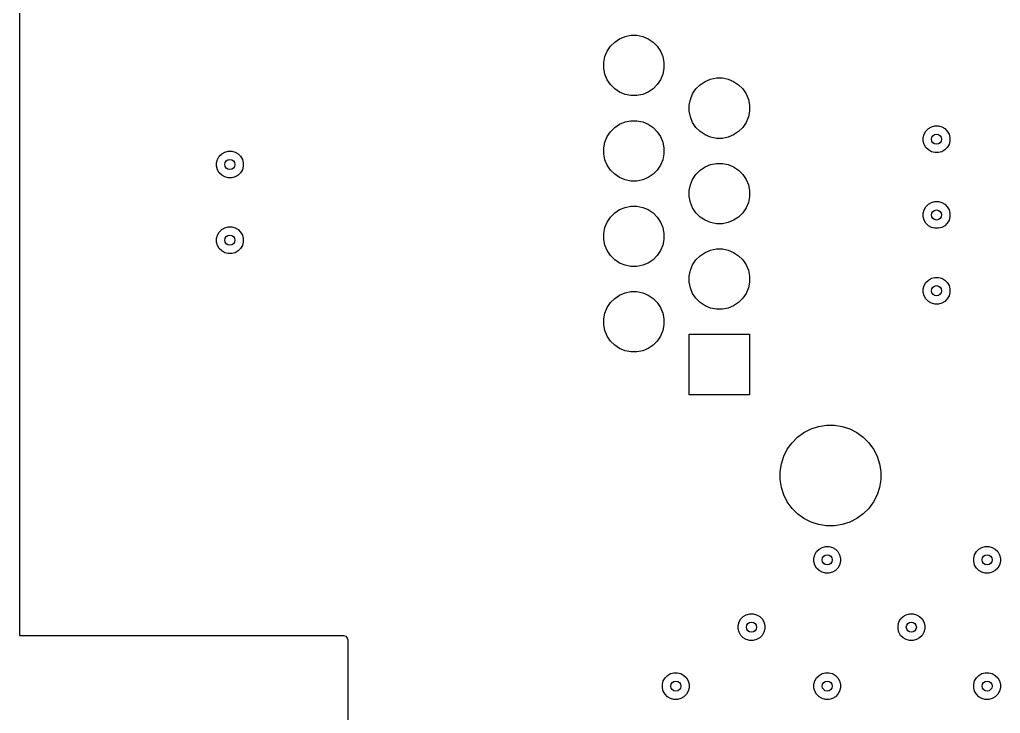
# Model space of a CAD drawing. Extents: x 0.98 to 8.09, y -3.46 to -0.83.
# Drawn here: x 6.939 to 8.086, y -2.571 to -1.76 of the extents above; entities that cross this region are included whole.
import ezdxf

# ---------------------------------------------------------------- set-up
doc = ezdxf.new("R2010")
doc.units = 0
doc.header["$MEASUREMENT"] = 0
doc.layers.add('BLACK', color=7, linetype='CONTINUOUS')

msp = doc.modelspace()

# ---------------------------------------------------------------- linework, layer by layer
at = {"layer": 'BLACK', "linetype": 'CONTINUOUS'}
for p, q in [((6.939, -1.5256), (6.939, -2.4803)), ((7.6474, -1.7793), (7.6542, -1.7779)), ((7.6542, -1.7779), (7.6612, -1.7779)), ((7.6612, -1.7779), (7.668, -1.7793)), ((7.6303, -1.7907), (7.6352, -1.7858)), ((7.6352, -1.7858), (7.641, -1.7819)), ((7.641, -1.7819), (7.6474, -1.7793)), ((7.668, -1.7793), (7.6744, -1.7819)), ((7.6744, -1.7819), (7.6802, -1.7858)), ((7.6802, -1.7858), (7.6851, -1.7907)), ((7.6238, -1.8029), (7.6264, -1.7965)), ((7.6264, -1.7965), (7.6303, -1.7907)), ((7.6851, -1.7907), (7.6889, -1.7965)), ((7.6889, -1.7965), (7.6916, -1.8029)), ((7.6224, -1.8097), (7.6238, -1.8029)), ((7.6224, -1.8167), (7.6224, -1.8097)), ((7.6916, -1.8029), (7.6929, -1.8097)), ((7.6929, -1.8097), (7.6929, -1.8167)), ((7.6238, -1.8235), (7.6224, -1.8167)), ((7.6264, -1.8299), (7.6238, -1.8235)), ((7.6916, -1.8235), (7.6889, -1.8299)), ((7.6929, -1.8167), (7.6916, -1.8235)), ((7.6303, -1.8357), (7.6264, -1.8299)), ((7.6352, -1.8406), (7.6303, -1.8357)), ((7.6851, -1.8357), (7.6802, -1.8406)), ((7.6889, -1.8299), (7.6851, -1.8357)), ((7.7303, -1.8407), (7.7352, -1.8358)), ((7.7352, -1.8358), (7.741, -1.8319)), ((7.741, -1.8319), (7.7474, -1.8293)), ((7.7474, -1.8293), (7.7542, -1.8279)), ((7.7542, -1.8279), (7.7612, -1.8279)), ((7.7612, -1.8279), (7.768, -1.8293)), ((7.768, -1.8293), (7.7744, -1.8319)), ((7.7744, -1.8319), (7.7802, -1.8358)), ((7.7802, -1.8358), (7.7851, -1.8407)), ((7.641, -1.8444), (7.6352, -1.8406)), ((7.6474, -1.8471), (7.641, -1.8444)), ((7.6542, -1.8485), (7.6474, -1.8471)), ((7.668, -1.8471), (7.6612, -1.8485)), ((7.6744, -1.8444), (7.668, -1.8471)), ((7.6802, -1.8406), (7.6744, -1.8444)), ((7.7238, -1.8529), (7.7264, -1.8465)), ((7.7264, -1.8465), (7.7303, -1.8407)), ((7.7851, -1.8407), (7.7889, -1.8465)), ((7.7889, -1.8465), (7.7916, -1.8529)), ((7.6612, -1.8485), (7.6542, -1.8485)), ((7.7224, -1.8597), (7.7238, -1.8529)), ((7.7916, -1.8529), (7.7929, -1.8597)), ((7.7224, -1.8667), (7.7224, -1.8597)), ((7.7238, -1.8735), (7.7224, -1.8667)), ((7.7929, -1.8667), (7.7916, -1.8735)), ((7.7929, -1.8597), (7.7929, -1.8667)), ((7.641, -1.8819), (7.6474, -1.8793)), ((7.6474, -1.8793), (7.6542, -1.8779)), ((7.6542, -1.8779), (7.6612, -1.8779)), ((7.6612, -1.8779), (7.668, -1.8793)), ((7.668, -1.8793), (7.6744, -1.8819)), ((7.7264, -1.8799), (7.7238, -1.8735)), ((7.7303, -1.8857), (7.7264, -1.8799)), ((7.7889, -1.8799), (7.7851, -1.8857)), ((7.7916, -1.8735), (7.7889, -1.8799)), ((7.6264, -1.8965), (7.6303, -1.8907)), ((7.6303, -1.8907), (7.6352, -1.8858)), ((7.6352, -1.8858), (7.641, -1.8819)), ((7.6744, -1.8819), (7.6802, -1.8858)), ((7.6802, -1.8858), (7.6851, -1.8907)), ((7.6851, -1.8907), (7.6889, -1.8965)), ((7.7352, -1.8906), (7.7303, -1.8857)), ((7.741, -1.8944), (7.7352, -1.8906)), ((7.7802, -1.8906), (7.7744, -1.8944)), ((7.7851, -1.8857), (7.7802, -1.8906)), ((7.9973, -1.8936), (7.9993, -1.89)), ((7.9993, -1.89), (8.0022, -1.8871)), ((8.0022, -1.8871), (8.0058, -1.8851)), ((8.0058, -1.8851), (8.0098, -1.884)), ((8.0098, -1.884), (8.0139, -1.884)), ((8.0139, -1.884), (8.0178, -1.8851)), ((8.0178, -1.8851), (8.0214, -1.8871)), ((8.0214, -1.8871), (8.0243, -1.89)), ((8.0243, -1.89), (8.0264, -1.8936)), ((7.6224, -1.9097), (7.6238, -1.9029)), ((7.6238, -1.9029), (7.6264, -1.8965)), ((7.6889, -1.8965), (7.6916, -1.9029)), ((7.6916, -1.9029), (7.6929, -1.9097)), ((7.7474, -1.8971), (7.741, -1.8944)), ((7.7542, -1.8985), (7.7474, -1.8971)), ((7.7612, -1.8985), (7.7542, -1.8985)), ((7.768, -1.8971), (7.7612, -1.8985)), ((7.7744, -1.8944), (7.768, -1.8971)), ((7.9962, -1.8976), (7.9973, -1.8936)), ((7.9962, -1.9017), (7.9962, -1.8976)), ((7.9973, -1.9056), (7.9962, -1.9017)), ((8.0264, -1.8936), (8.0274, -1.8976)), ((8.0274, -1.9017), (8.0264, -1.9056)), ((8.0274, -1.8976), (8.0274, -1.9017)), ((7.1755, -1.9166), (7.179, -1.9146)), ((7.179, -1.9146), (7.183, -1.9135)), ((7.183, -1.9135), (7.1871, -1.9135)), ((7.1871, -1.9135), (7.1911, -1.9146)), ((7.1911, -1.9146), (7.1946, -1.9166)), ((7.6224, -1.9167), (7.6224, -1.9097)), ((7.6929, -1.9097), (7.6929, -1.9167)), ((7.9993, -1.9092), (7.9973, -1.9056)), ((8.0022, -1.9121), (7.9993, -1.9092)), ((8.0058, -1.9142), (8.0022, -1.9121)), ((8.0098, -1.9152), (8.0058, -1.9142)), ((8.0139, -1.9152), (8.0098, -1.9152)), ((8.0178, -1.9142), (8.0139, -1.9152)), ((8.0214, -1.9121), (8.0178, -1.9142)), ((8.0243, -1.9092), (8.0214, -1.9121)), ((8.0264, -1.9056), (8.0243, -1.9092)), ((7.1694, -1.9271), (7.1705, -1.9231)), ((7.1694, -1.9312), (7.1694, -1.9271)), ((7.1705, -1.9231), (7.1725, -1.9195)), ((7.1725, -1.9195), (7.1755, -1.9166)), ((7.1946, -1.9166), (7.1975, -1.9195)), ((7.1975, -1.9195), (7.1996, -1.9231)), ((7.1996, -1.9231), (7.2007, -1.9271)), ((7.2007, -1.9271), (7.2007, -1.9312)), ((7.6238, -1.9235), (7.6224, -1.9167)), ((7.6264, -1.9299), (7.6238, -1.9235)), ((7.6916, -1.9235), (7.6889, -1.9299)), ((7.6929, -1.9167), (7.6916, -1.9235)), ((7.1705, -1.9352), (7.1694, -1.9312)), ((7.1725, -1.9387), (7.1705, -1.9352)), ((7.1755, -1.9416), (7.1725, -1.9387)), ((7.1975, -1.9387), (7.1946, -1.9416)), ((7.1996, -1.9352), (7.1975, -1.9387)), ((7.2007, -1.9312), (7.1996, -1.9352)), ((7.6303, -1.9357), (7.6264, -1.9299)), ((7.6352, -1.9406), (7.6303, -1.9357)), ((7.6851, -1.9357), (7.6802, -1.9406)), ((7.6889, -1.9299), (7.6851, -1.9357)), ((7.7303, -1.9407), (7.7352, -1.9358)), ((7.7352, -1.9358), (7.741, -1.9319)), ((7.741, -1.9319), (7.7474, -1.9293)), ((7.7474, -1.9293), (7.7542, -1.9279)), ((7.7542, -1.9279), (7.7612, -1.9279)), ((7.7612, -1.9279), (7.768, -1.9293)), ((7.768, -1.9293), (7.7744, -1.9319)), ((7.7744, -1.9319), (7.7802, -1.9358)), ((7.7802, -1.9358), (7.7851, -1.9407)), ((7.179, -1.9437), (7.1755, -1.9416)), ((7.183, -1.9447), (7.179, -1.9437)), ((7.1871, -1.9447), (7.183, -1.9447)), ((7.1911, -1.9437), (7.1871, -1.9447)), ((7.1946, -1.9416), (7.1911, -1.9437)), ((7.641, -1.9444), (7.6352, -1.9406)), ((7.6474, -1.9471), (7.641, -1.9444)), ((7.6542, -1.9485), (7.6474, -1.9471)), ((7.6612, -1.9485), (7.6542, -1.9485)), ((7.668, -1.9471), (7.6612, -1.9485)), ((7.6744, -1.9444), (7.668, -1.9471)), ((7.6802, -1.9406), (7.6744, -1.9444)), ((7.7238, -1.9529), (7.7264, -1.9465)), ((7.7264, -1.9465), (7.7303, -1.9407)), ((7.7851, -1.9407), (7.7889, -1.9465)), ((7.7889, -1.9465), (7.7916, -1.9529)), ((7.7224, -1.9597), (7.7238, -1.9529)), ((7.7224, -1.9667), (7.7224, -1.9597)), ((7.7916, -1.9529), (7.7929, -1.9597)), ((7.7929, -1.9597), (7.7929, -1.9667)), ((7.7238, -1.9735), (7.7224, -1.9667)), ((7.7264, -1.9799), (7.7238, -1.9735)), ((7.7916, -1.9735), (7.7889, -1.9799)), ((7.7929, -1.9667), (7.7916, -1.9735)), ((8.0022, -1.9757), (8.0058, -1.9736)), ((8.0058, -1.9736), (8.0098, -1.9726)), ((8.0098, -1.9726), (8.0139, -1.9726)), ((8.0139, -1.9726), (8.0178, -1.9736)), ((8.0178, -1.9736), (8.0214, -1.9757)), ((7.6352, -1.9858), (7.641, -1.9819)), ((7.641, -1.9819), (7.6474, -1.9793)), ((7.6474, -1.9793), (7.6542, -1.9779)), ((7.6542, -1.9779), (7.6612, -1.9779)), ((7.6612, -1.9779), (7.668, -1.9793)), ((7.668, -1.9793), (7.6744, -1.9819)), ((7.6744, -1.9819), (7.6802, -1.9858)), ((7.7303, -1.9857), (7.7264, -1.9799)), ((7.7889, -1.9799), (7.7851, -1.9857)), ((7.9962, -1.9861), (7.9973, -1.9822)), ((7.9973, -1.9822), (7.9993, -1.9786)), ((7.9993, -1.9786), (8.0022, -1.9757)), ((8.0214, -1.9757), (8.0243, -1.9786)), ((8.0243, -1.9786), (8.0264, -1.9822)), ((8.0264, -1.9822), (8.0274, -1.9861)), ((7.6238, -2.0029), (7.6264, -1.9965)), ((7.6264, -1.9965), (7.6303, -1.9907)), ((7.6303, -1.9907), (7.6352, -1.9858)), ((7.6802, -1.9858), (7.6851, -1.9907)), ((7.6851, -1.9907), (7.6889, -1.9965)), ((7.6889, -1.9965), (7.6916, -2.0029)), ((7.7352, -1.9906), (7.7303, -1.9857)), ((7.741, -1.9944), (7.7352, -1.9906)), ((7.7474, -1.9971), (7.741, -1.9944)), ((7.7744, -1.9944), (7.768, -1.9971)), ((7.7802, -1.9906), (7.7744, -1.9944)), ((7.7851, -1.9857), (7.7802, -1.9906)), ((7.9962, -1.9902), (7.9962, -1.9861)), ((7.9973, -1.9942), (7.9962, -1.9902)), ((7.9993, -1.9978), (7.9973, -1.9942)), ((8.0264, -1.9942), (8.0243, -1.9978)), ((8.0274, -1.9902), (8.0264, -1.9942)), ((8.0274, -1.9861), (8.0274, -1.9902)), ((7.1705, -2.0117), (7.1725, -2.0081)), ((7.1725, -2.0081), (7.1755, -2.0052)), ((7.1755, -2.0052), (7.179, -2.0032)), ((7.179, -2.0032), (7.183, -2.0021)), ((7.183, -2.0021), (7.1871, -2.0021)), ((7.1871, -2.0021), (7.1911, -2.0032)), ((7.1911, -2.0032), (7.1946, -2.0052)), ((7.1946, -2.0052), (7.1975, -2.0081)), ((7.1975, -2.0081), (7.1996, -2.0117)), ((7.6224, -2.0097), (7.6238, -2.0029)), ((7.6916, -2.0029), (7.6929, -2.0097)), ((7.7542, -1.9985), (7.7474, -1.9971)), ((7.7612, -1.9985), (7.7542, -1.9985)), ((7.768, -1.9971), (7.7612, -1.9985)), ((8.0022, -2.0007), (7.9993, -1.9978)), ((8.0058, -2.0027), (8.0022, -2.0007)), ((8.0098, -2.0038), (8.0058, -2.0027)), ((8.0139, -2.0038), (8.0098, -2.0038)), ((8.0178, -2.0027), (8.0139, -2.0038)), ((8.0214, -2.0007), (8.0178, -2.0027)), ((8.0243, -1.9978), (8.0214, -2.0007)), ((7.1694, -2.0157), (7.1705, -2.0117)), ((7.1694, -2.0198), (7.1694, -2.0157)), ((7.1996, -2.0117), (7.2007, -2.0157)), ((7.2007, -2.0157), (7.2007, -2.0198)), ((7.6224, -2.0167), (7.6224, -2.0097)), ((7.6238, -2.0235), (7.6224, -2.0167)), ((7.6929, -2.0167), (7.6916, -2.0235)), ((7.6929, -2.0097), (7.6929, -2.0167)), ((7.1705, -2.0237), (7.1694, -2.0198)), ((7.1725, -2.0273), (7.1705, -2.0237)), ((7.1755, -2.0302), (7.1725, -2.0273)), ((7.179, -2.0323), (7.1755, -2.0302)), ((7.1946, -2.0302), (7.1911, -2.0323)), ((7.1975, -2.0273), (7.1946, -2.0302)), ((7.1996, -2.0237), (7.1975, -2.0273)), ((7.2007, -2.0198), (7.1996, -2.0237)), ((7.6264, -2.0299), (7.6238, -2.0235)), ((7.6303, -2.0357), (7.6264, -2.0299)), ((7.6889, -2.0299), (7.6851, -2.0357)), ((7.6916, -2.0235), (7.6889, -2.0299)), ((7.741, -2.0319), (7.7474, -2.0293)), ((7.7474, -2.0293), (7.7542, -2.0279)), ((7.7542, -2.0279), (7.7612, -2.0279)), ((7.7612, -2.0279), (7.768, -2.0293)), ((7.768, -2.0293), (7.7744, -2.0319)), ((7.183, -2.0333), (7.179, -2.0323)), ((7.1871, -2.0333), (7.183, -2.0333)), ((7.1911, -2.0323), (7.1871, -2.0333)), ((7.6352, -2.0406), (7.6303, -2.0357)), ((7.641, -2.0444), (7.6352, -2.0406)), ((7.6802, -2.0406), (7.6744, -2.0444)), ((7.6851, -2.0357), (7.6802, -2.0406)), ((7.7264, -2.0465), (7.7303, -2.0407)), ((7.7303, -2.0407), (7.7352, -2.0358)), ((7.7352, -2.0358), (7.741, -2.0319)), ((7.7744, -2.0319), (7.7802, -2.0358)), ((7.7802, -2.0358), (7.7851, -2.0407)), ((7.7851, -2.0407), (7.7889, -2.0465)), ((7.6474, -2.0471), (7.641, -2.0444)), ((7.6542, -2.0485), (7.6474, -2.0471)), ((7.6612, -2.0485), (7.6542, -2.0485)), ((7.668, -2.0471), (7.6612, -2.0485)), ((7.6744, -2.0444), (7.668, -2.0471)), ((7.7224, -2.0597), (7.7238, -2.0529)), ((7.7238, -2.0529), (7.7264, -2.0465)), ((7.7889, -2.0465), (7.7916, -2.0529)), ((7.7916, -2.0529), (7.7929, -2.0597)), ((7.7224, -2.0667), (7.7224, -2.0597)), ((7.7929, -2.0597), (7.7929, -2.0667)), ((7.9993, -2.0672), (8.0022, -2.0643)), ((8.0022, -2.0643), (8.0058, -2.0622)), ((8.0058, -2.0622), (8.0098, -2.0612)), ((8.0098, -2.0612), (8.0139, -2.0612)), ((8.0139, -2.0612), (8.0178, -2.0622)), ((8.0178, -2.0622), (8.0214, -2.0643)), ((8.0214, -2.0643), (8.0243, -2.0672)), ((7.7238, -2.0735), (7.7224, -2.0667)), ((7.7264, -2.0799), (7.7238, -2.0735)), ((7.7916, -2.0735), (7.7889, -2.0799)), ((7.7929, -2.0667), (7.7916, -2.0735)), ((7.9962, -2.0747), (7.9973, -2.0707)), ((7.9962, -2.0788), (7.9962, -2.0747)), ((7.9973, -2.0707), (7.9993, -2.0672)), ((8.0243, -2.0672), (8.0264, -2.0707)), ((8.0264, -2.0707), (8.0274, -2.0747)), ((8.0274, -2.0747), (8.0274, -2.0788)), ((7.6303, -2.0907), (7.6352, -2.0858)), ((7.6352, -2.0858), (7.641, -2.0819)), ((7.641, -2.0819), (7.6474, -2.0793)), ((7.6474, -2.0793), (7.6542, -2.0779)), ((7.6542, -2.0779), (7.6612, -2.0779)), ((7.6612, -2.0779), (7.668, -2.0793)), ((7.668, -2.0793), (7.6744, -2.0819)), ((7.6744, -2.0819), (7.6802, -2.0858)), ((7.6802, -2.0858), (7.6851, -2.0907)), ((7.7303, -2.0857), (7.7264, -2.0799)), ((7.7352, -2.0906), (7.7303, -2.0857)), ((7.7851, -2.0857), (7.7802, -2.0906)), ((7.7889, -2.0799), (7.7851, -2.0857)), ((7.9973, -2.0828), (7.9962, -2.0788)), ((7.9993, -2.0864), (7.9973, -2.0828)), ((8.0022, -2.0893), (7.9993, -2.0864)), ((8.0243, -2.0864), (8.0214, -2.0893)), ((8.0264, -2.0828), (8.0243, -2.0864)), ((8.0274, -2.0788), (8.0264, -2.0828)), ((7.6238, -2.1029), (7.6264, -2.0965)), ((7.6264, -2.0965), (7.6303, -2.0907)), ((7.6851, -2.0907), (7.6889, -2.0965)), ((7.6889, -2.0965), (7.6916, -2.1029)), ((7.741, -2.0944), (7.7352, -2.0906)), ((7.7474, -2.0971), (7.741, -2.0944)), ((7.7542, -2.0985), (7.7474, -2.0971)), ((7.7612, -2.0985), (7.7542, -2.0985)), ((7.768, -2.0971), (7.7612, -2.0985)), ((7.7744, -2.0944), (7.768, -2.0971)), ((7.7802, -2.0906), (7.7744, -2.0944)), ((8.0058, -2.0913), (8.0022, -2.0893)), ((8.0098, -2.0924), (8.0058, -2.0913)), ((8.0139, -2.0924), (8.0098, -2.0924)), ((8.0178, -2.0913), (8.0139, -2.0924)), ((8.0214, -2.0893), (8.0178, -2.0913)), ((7.6224, -2.1097), (7.6238, -2.1029)), ((7.6224, -2.1167), (7.6224, -2.1097)), ((7.6916, -2.1029), (7.6929, -2.1097)), ((7.6929, -2.1097), (7.6929, -2.1167)), ((7.6238, -2.1235), (7.6224, -2.1167)), ((7.6929, -2.1167), (7.6916, -2.1235)), ((7.6264, -2.1299), (7.6238, -2.1235)), ((7.6303, -2.1357), (7.6264, -2.1299)), ((7.6889, -2.1299), (7.6851, -2.1357)), ((7.6916, -2.1235), (7.6889, -2.1299)), ((7.7222, -2.1986), (7.7222, -2.1278)), ((7.7222, -2.1278), (7.7931, -2.1278)), ((7.7931, -2.1278), (7.7931, -2.1986)), ((7.6352, -2.1406), (7.6303, -2.1357)), ((7.641, -2.1444), (7.6352, -2.1406)), ((7.6474, -2.1471), (7.641, -2.1444)), ((7.6744, -2.1444), (7.668, -2.1471)), ((7.6802, -2.1406), (7.6744, -2.1444)), ((7.6851, -2.1357), (7.6802, -2.1406)), ((7.6542, -2.1485), (7.6474, -2.1471)), ((7.6612, -2.1485), (7.6542, -2.1485)), ((7.668, -2.1471), (7.6612, -2.1485)), ((7.7931, -2.1986), (7.7222, -2.1986)), ((7.865, -2.2386), (7.8738, -2.2357)), ((7.8738, -2.2357), (7.883, -2.2342)), ((7.883, -2.2342), (7.8922, -2.2342)), ((7.8922, -2.2342), (7.9014, -2.2357)), ((7.9014, -2.2357), (7.9102, -2.2386)), ((7.8427, -2.2548), (7.8492, -2.2482)), ((7.8492, -2.2482), (7.8567, -2.2428)), ((7.8567, -2.2428), (7.865, -2.2386)), ((7.9102, -2.2386), (7.9185, -2.2428)), ((7.9185, -2.2428), (7.926, -2.2482)), ((7.926, -2.2482), (7.9325, -2.2548)), ((7.8372, -2.2623), (7.8427, -2.2548)), ((7.9325, -2.2548), (7.938, -2.2623)), ((7.8302, -2.2793), (7.833, -2.2705)), ((7.833, -2.2705), (7.8372, -2.2623)), ((7.938, -2.2623), (7.9422, -2.2705)), ((7.9422, -2.2705), (7.945, -2.2793)), ((7.8287, -2.2885), (7.8302, -2.2793)), ((7.945, -2.2793), (7.9465, -2.2885)), ((7.8287, -2.2977), (7.8287, -2.2885)), ((7.9465, -2.2885), (7.9465, -2.2977)), ((7.8302, -2.3069), (7.8287, -2.2977)), ((7.9465, -2.2977), (7.945, -2.3069)), ((7.833, -2.3157), (7.8302, -2.3069)), ((7.8372, -2.324), (7.833, -2.3157)), ((7.9422, -2.3157), (7.938, -2.324)), ((7.945, -2.3069), (7.9422, -2.3157)), ((7.8427, -2.3315), (7.8372, -2.324)), ((7.938, -2.324), (7.9325, -2.3315)), ((7.8492, -2.338), (7.8427, -2.3315)), ((7.8567, -2.3435), (7.8492, -2.338)), ((7.926, -2.338), (7.9185, -2.3435)), ((7.9325, -2.3315), (7.926, -2.338)), ((7.865, -2.3477), (7.8567, -2.3435)), ((7.8738, -2.3505), (7.865, -2.3477)), ((7.883, -2.352), (7.8738, -2.3505)), ((7.8922, -2.352), (7.883, -2.352)), ((7.9014, -2.3505), (7.8922, -2.352)), ((7.9102, -2.3477), (7.9014, -2.3505)), ((7.9185, -2.3435), (7.9102, -2.3477)), ((7.8682, -2.3897), (7.8693, -2.3857)), ((7.8693, -2.3857), (7.8714, -2.3821)), ((7.8714, -2.3821), (7.8743, -2.3792)), ((7.8743, -2.3792), (7.8778, -2.3772)), ((7.8778, -2.3772), (7.8818, -2.3761)), ((7.8818, -2.3761), (7.8859, -2.3761)), ((7.8859, -2.3761), (7.8899, -2.3772)), ((7.8899, -2.3772), (7.8934, -2.3792)), ((7.8934, -2.3792), (7.8964, -2.3821)), ((7.8964, -2.3821), (7.8984, -2.3857)), ((7.8984, -2.3857), (7.8995, -2.3897)), ((8.0553, -2.3897), (8.0563, -2.3857)), ((8.0563, -2.3857), (8.0584, -2.3821)), ((8.0584, -2.3821), (8.0613, -2.3792)), ((8.0613, -2.3792), (8.0648, -2.3772)), ((8.0648, -2.3772), (8.0688, -2.3761)), ((8.0688, -2.3761), (8.0729, -2.3761)), ((8.0729, -2.3761), (8.0769, -2.3772)), ((8.0769, -2.3772), (8.0805, -2.3792)), ((8.0805, -2.3792), (8.0834, -2.3821)), ((8.0834, -2.3821), (8.0854, -2.3857)), ((8.0854, -2.3857), (8.0865, -2.3897)), ((7.8682, -2.3938), (7.8682, -2.3897)), ((7.8693, -2.3978), (7.8682, -2.3938)), ((7.8714, -2.4013), (7.8693, -2.3978)), ((7.8984, -2.3978), (7.8964, -2.4013)), ((7.8995, -2.3938), (7.8984, -2.3978)), ((7.8995, -2.3897), (7.8995, -2.3938)), ((8.0553, -2.3938), (8.0553, -2.3897)), ((8.0563, -2.3978), (8.0553, -2.3938)), ((8.0584, -2.4013), (8.0563, -2.3978)), ((8.0854, -2.3978), (8.0834, -2.4013)), ((8.0865, -2.3938), (8.0854, -2.3978)), ((8.0865, -2.3897), (8.0865, -2.3938)), ((7.8743, -2.4042), (7.8714, -2.4013)), ((7.8778, -2.4063), (7.8743, -2.4042)), ((7.8818, -2.4073), (7.8778, -2.4063)), ((7.8859, -2.4073), (7.8818, -2.4073)), ((7.8899, -2.4063), (7.8859, -2.4073)), ((7.8934, -2.4042), (7.8899, -2.4063)), ((7.8964, -2.4013), (7.8934, -2.4042)), ((8.0613, -2.4042), (8.0584, -2.4013)), ((8.0648, -2.4063), (8.0613, -2.4042)), ((8.0688, -2.4073), (8.0648, -2.4063)), ((8.0729, -2.4073), (8.0688, -2.4073)), ((8.0769, -2.4063), (8.0729, -2.4073)), ((8.0805, -2.4042), (8.0769, -2.4063)), ((8.0834, -2.4013), (8.0805, -2.4042)), ((7.7892, -2.4559), (7.7932, -2.4549)), ((7.7932, -2.4549), (7.7973, -2.4549)), ((7.7973, -2.4549), (7.8013, -2.4559)), ((7.9763, -2.4559), (7.9802, -2.4549)), ((7.9802, -2.4549), (7.9843, -2.4549)), ((7.9843, -2.4549), (7.9883, -2.4559)), ((7.7797, -2.4684), (7.7807, -2.4644)), ((7.7807, -2.4644), (7.7828, -2.4609)), ((7.7828, -2.4609), (7.7857, -2.458)), ((7.7857, -2.458), (7.7892, -2.4559)), ((7.8013, -2.4559), (7.8049, -2.458)), ((7.8049, -2.458), (7.8078, -2.4609)), ((7.8078, -2.4609), (7.8098, -2.4644)), ((7.8098, -2.4644), (7.8109, -2.4684)), ((7.9667, -2.4684), (7.9677, -2.4644)), ((7.9677, -2.4644), (7.9698, -2.4609)), ((7.9698, -2.4609), (7.9727, -2.458)), ((7.9727, -2.458), (7.9763, -2.4559)), ((7.9883, -2.4559), (7.9919, -2.458)), ((7.9919, -2.458), (7.9948, -2.4609)), ((7.9948, -2.4609), (7.9968, -2.4644)), ((7.9968, -2.4644), (7.9979, -2.4684)), ((7.7797, -2.4725), (7.7797, -2.4684)), ((7.7807, -2.4765), (7.7797, -2.4725)), ((7.7828, -2.4801), (7.7807, -2.4765)), ((7.8098, -2.4765), (7.8078, -2.4801)), ((7.8109, -2.4725), (7.8098, -2.4765)), ((7.8109, -2.4684), (7.8109, -2.4725)), ((7.9667, -2.4725), (7.9667, -2.4684)), ((7.9677, -2.4765), (7.9667, -2.4725)), ((7.9698, -2.4801), (7.9677, -2.4765)), ((7.9968, -2.4765), (7.9948, -2.4801)), ((7.9979, -2.4725), (7.9968, -2.4765)), ((7.9979, -2.4684), (7.9979, -2.4725)), ((6.939, -2.4803), (7.318, -2.4803)), ((7.318, -2.4803), (7.3206, -2.4811)), ((7.3206, -2.4811), (7.3224, -2.4832)), ((7.3224, -2.4832), (7.3228, -2.4852)), ((7.3228, -2.4852), (7.3228, -3.4597)), ((7.7857, -2.483), (7.7828, -2.4801)), ((7.7892, -2.485), (7.7857, -2.483)), ((7.7932, -2.4861), (7.7892, -2.485)), ((7.7973, -2.4861), (7.7932, -2.4861)), ((7.8013, -2.485), (7.7973, -2.4861)), ((7.8049, -2.483), (7.8013, -2.485)), ((7.8078, -2.4801), (7.8049, -2.483)), ((7.9727, -2.483), (7.9698, -2.4801)), ((7.9763, -2.485), (7.9727, -2.483)), ((7.9802, -2.4861), (7.9763, -2.485)), ((7.9843, -2.4861), (7.9802, -2.4861)), ((7.9883, -2.485), (7.9843, -2.4861)), ((7.9919, -2.483), (7.9883, -2.485)), ((7.9948, -2.4801), (7.9919, -2.483)), ((7.7007, -2.5248), (7.7046, -2.5238)), ((7.7046, -2.5238), (7.7087, -2.5238)), ((7.7087, -2.5238), (7.7127, -2.5248)), ((7.8778, -2.5248), (7.8818, -2.5238)), ((7.8818, -2.5238), (7.8859, -2.5238)), ((7.8859, -2.5238), (7.8899, -2.5248)), ((8.0648, -2.5248), (8.0688, -2.5238)), ((8.0688, -2.5238), (8.0729, -2.5238)), ((8.0729, -2.5238), (8.0769, -2.5248)), ((7.6911, -2.5373), (7.6921, -2.5333)), ((7.6921, -2.5333), (7.6942, -2.5298)), ((7.6942, -2.5298), (7.6971, -2.5269)), ((7.6971, -2.5269), (7.7007, -2.5248)), ((7.7127, -2.5248), (7.7163, -2.5269)), ((7.7163, -2.5269), (7.7192, -2.5298)), ((7.7192, -2.5298), (7.7212, -2.5333)), ((7.7212, -2.5333), (7.7223, -2.5373)), ((7.8682, -2.5373), (7.8693, -2.5333)), ((7.8693, -2.5333), (7.8714, -2.5298)), ((7.8714, -2.5298), (7.8743, -2.5269)), ((7.8743, -2.5269), (7.8778, -2.5248)), ((7.8899, -2.5248), (7.8934, -2.5269)), ((7.8934, -2.5269), (7.8964, -2.5298)), ((7.8964, -2.5298), (7.8984, -2.5333)), ((7.8984, -2.5333), (7.8995, -2.5373)), ((8.0553, -2.5373), (8.0563, -2.5333)), ((8.0563, -2.5333), (8.0584, -2.5298)), ((8.0584, -2.5298), (8.0613, -2.5269)), ((8.0613, -2.5269), (8.0648, -2.5248)), ((8.0769, -2.5248), (8.0805, -2.5269)), ((8.0805, -2.5269), (8.0834, -2.5298)), ((8.0834, -2.5298), (8.0854, -2.5333)), ((8.0854, -2.5333), (8.0865, -2.5373)), ((7.6911, -2.5414), (7.6911, -2.5373)), ((7.6921, -2.5454), (7.6911, -2.5414)), ((7.6942, -2.549), (7.6921, -2.5454)), ((7.7212, -2.5454), (7.7192, -2.549)), ((7.7223, -2.5414), (7.7212, -2.5454)), ((7.7223, -2.5373), (7.7223, -2.5414)), ((7.8682, -2.5414), (7.8682, -2.5373)), ((7.8693, -2.5454), (7.8682, -2.5414)), ((7.8714, -2.549), (7.8693, -2.5454)), ((7.8984, -2.5454), (7.8964, -2.549)), ((7.8995, -2.5414), (7.8984, -2.5454)), ((7.8995, -2.5373), (7.8995, -2.5414)), ((8.0553, -2.5414), (8.0553, -2.5373)), ((8.0563, -2.5454), (8.0553, -2.5414)), ((8.0584, -2.549), (8.0563, -2.5454)), ((8.0854, -2.5454), (8.0834, -2.549)), ((8.0865, -2.5414), (8.0854, -2.5454)), ((8.0865, -2.5373), (8.0865, -2.5414)), ((7.6971, -2.5519), (7.6942, -2.549)), ((7.7007, -2.5539), (7.6971, -2.5519)), ((7.7046, -2.555), (7.7007, -2.5539)), ((7.7087, -2.555), (7.7046, -2.555)), ((7.7127, -2.5539), (7.7087, -2.555)), ((7.7163, -2.5519), (7.7127, -2.5539)), ((7.7192, -2.549), (7.7163, -2.5519)), ((7.8743, -2.5519), (7.8714, -2.549)), ((7.8778, -2.5539), (7.8743, -2.5519)), ((7.8818, -2.555), (7.8778, -2.5539)), ((7.8859, -2.555), (7.8818, -2.555)), ((7.8899, -2.5539), (7.8859, -2.555)), ((7.8934, -2.5519), (7.8899, -2.5539)), ((7.8964, -2.549), (7.8934, -2.5519)), ((8.0613, -2.5519), (8.0584, -2.549)), ((8.0648, -2.5539), (8.0613, -2.5519)), ((8.0688, -2.555), (8.0648, -2.5539)), ((8.0729, -2.555), (8.0688, -2.555)), ((8.0769, -2.5539), (8.0729, -2.555)), ((8.0805, -2.5519), (8.0769, -2.5539)), ((8.0834, -2.549), (8.0805, -2.5519))]:
    msp.add_line(p, q, dxfattribs=at)
at = {"layer": 'BLACK'}
for centre in [(8.0118, -1.8996), (7.185, -1.9291), (8.0118, -1.9882), (7.185, -2.0177), (8.0118, -2.0768), (7.8839, -2.3917), (8.0709, -2.3917), (7.7953, -2.4705), (7.9823, -2.4705), (7.7067, -2.5394), (7.8839, -2.5394), (8.0709, -2.5394)]:
    msp.add_circle(centre, 0.00591, dxfattribs=at)

doc.saveas('drawing.dxf')
